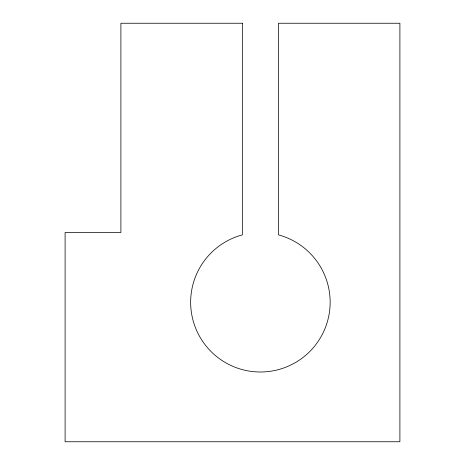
<?xml version="1.0" encoding="UTF-8"?>
<svg xmlns="http://www.w3.org/2000/svg" width="465" height="465" viewBox="0 0 465 465"><rect width="100%" height="100%" fill="white"/><g stroke="black" fill="none" stroke-linecap="round" stroke-linejoin="round"><path stroke-width="0.7" d="M242.346 23.25L120.9 23.25L120.9 232.5L65.1 232.5L65.1 441.75L399.9 441.75L399.9 23.25L278.454 23.25L278.454 234.877A69.75 69.75 0 0 1 317.537 342.257A69.75 69.75 0 0 1 203.263 342.257A69.75 69.75 0 0 1 242.346 234.877L242.346 23.25"/></g></svg>
